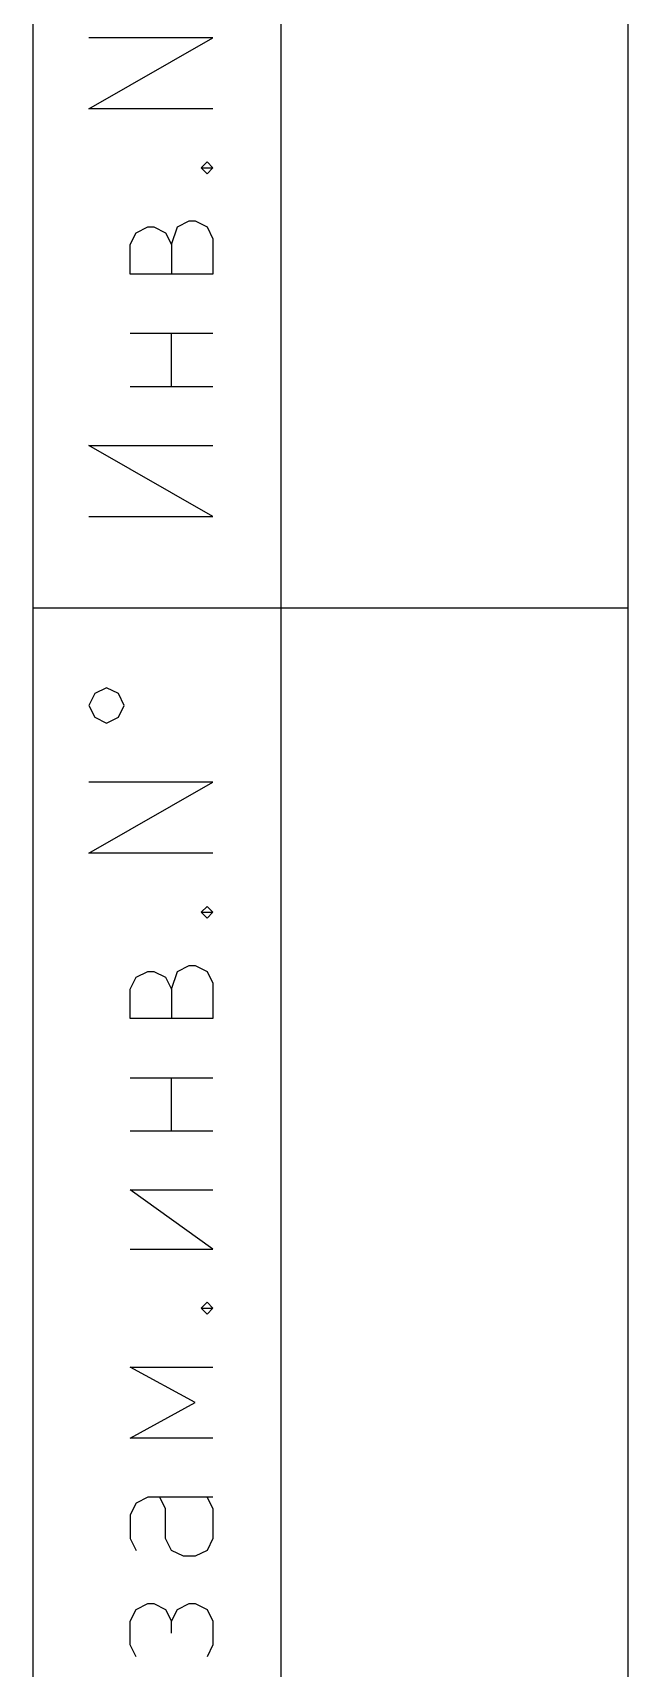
# Model space of a CAD drawing. Extents: x 0.3 to 16.3, y -11.7 to -0.2.
# Drawn here: x 0.315 to 0.787, y -8.991 to -7.693 of the extents above; entities that cross this region are included whole.
import ezdxf

# ---------------------------------------------------------------- set-up
doc = ezdxf.new("R2010")
doc.units = 0
doc.header["$MEASUREMENT"] = 0
doc.layers.add('BLACK', color=7, linetype='CONTINUOUS')

msp = doc.modelspace()

# ---------------------------------------------------------------- linework, layer by layer
at = {"layer": 'BLACK', "linetype": 'CONTINUOUS'}
for p, q in [((0.787402, -11.4961), (0.787402, -0.19685)), ((0.314961, -5.78749), (0.314961, -11.4961)), ((0.511811, -5.78749), (0.511811, -11.4961)), ((0.359484, -7.75365), (0.457909, -7.69741)), ((0.457909, -7.69741), (0.359484, -7.69741)), ((0.457909, -7.75365), (0.359484, -7.75365)), ((0.448535, -7.80052), (0.453224, -7.79583)), ((0.453224, -7.79583), (0.457909, -7.80052)), ((0.453224, -7.8052), (0.448535, -7.80052)), ((0.448535, -7.80052), (0.457909, -7.80052)), ((0.457909, -7.80052), (0.453224, -7.8052)), ((0.39698, -7.85207), (0.406354, -7.84739)), ((0.406354, -7.84739), (0.411039, -7.84739)), ((0.411039, -7.84739), (0.420413, -7.85207)), ((0.425102, -7.86144), (0.429787, -7.84739)), ((0.429787, -7.84739), (0.439161, -7.8427)), ((0.439161, -7.8427), (0.44385, -7.8427)), ((0.44385, -7.8427), (0.453224, -7.84739)), ((0.453224, -7.84739), (0.457909, -7.85676)), ((0.392291, -7.86144), (0.39698, -7.85207)), ((0.392291, -7.88488), (0.392291, -7.86144)), ((0.420413, -7.85207), (0.425102, -7.86144)), ((0.425102, -7.86144), (0.425102, -7.88488)), ((0.457909, -7.85676), (0.457909, -7.88488)), ((0.457909, -7.88488), (0.392291, -7.88488)), ((0.392291, -7.93175), (0.457909, -7.93175)), ((0.425102, -7.97393), (0.425102, -7.93175)), ((0.392291, -7.97393), (0.457909, -7.97393)), ((0.457909, -8.07704), (0.359484, -8.0208)), ((0.359484, -8.0208), (0.457909, -8.0208)), ((0.359484, -8.07704), (0.457909, -8.07704)), ((0.314961, -8.14969), (0.787402, -8.14969)), ((0.364173, -8.21765), (0.359484, -8.22702)), ((0.373543, -8.21296), (0.364173, -8.21765)), ((0.382917, -8.21765), (0.373543, -8.21296)), ((0.387606, -8.22702), (0.382917, -8.21765)), ((0.359484, -8.22702), (0.364173, -8.2364)), ((0.364173, -8.2364), (0.373543, -8.24109)), ((0.373543, -8.24109), (0.382917, -8.2364)), ((0.382917, -8.2364), (0.387606, -8.22702)), ((0.359484, -8.3442), (0.457909, -8.28796)), ((0.457909, -8.28796), (0.359484, -8.28796)), ((0.457909, -8.3442), (0.359484, -8.3442)), ((0.448535, -8.39107), (0.453224, -8.38638)), ((0.453224, -8.39576), (0.448535, -8.39107)), ((0.448535, -8.39107), (0.457909, -8.39107)), ((0.453224, -8.38638), (0.457909, -8.39107)), ((0.457909, -8.39107), (0.453224, -8.39576)), ((0.429787, -8.43794), (0.439161, -8.43325)), ((0.439161, -8.43325), (0.44385, -8.43325)), ((0.44385, -8.43325), (0.453224, -8.43794)), ((0.392291, -8.452), (0.39698, -8.44262)), ((0.39698, -8.44262), (0.406354, -8.43794)), ((0.406354, -8.43794), (0.411039, -8.43794)), ((0.411039, -8.43794), (0.420413, -8.44262)), ((0.420413, -8.44262), (0.425102, -8.452)), ((0.425102, -8.452), (0.429787, -8.43794)), ((0.453224, -8.43794), (0.457909, -8.44731)), ((0.392291, -8.47543), (0.392291, -8.452)), ((0.425102, -8.452), (0.425102, -8.47543)), ((0.457909, -8.44731), (0.457909, -8.47543)), ((0.457909, -8.47543), (0.392291, -8.47543)), ((0.392291, -8.5223), (0.457909, -8.5223)), ((0.425102, -8.56448), (0.425102, -8.5223)), ((0.392291, -8.56448), (0.457909, -8.56448)), ((0.457909, -8.65822), (0.392291, -8.61135)), ((0.392291, -8.61135), (0.457909, -8.61135)), ((0.392291, -8.65822), (0.457909, -8.65822)), ((0.448535, -8.70509), (0.453224, -8.7004)), ((0.453224, -8.70978), (0.448535, -8.70509)), ((0.448535, -8.70509), (0.457909, -8.70509)), ((0.453224, -8.7004), (0.457909, -8.70509)), ((0.457909, -8.70509), (0.453224, -8.70978)), ((0.44385, -8.78008), (0.392291, -8.75196)), ((0.392291, -8.75196), (0.457909, -8.75196)), ((0.392291, -8.8082), (0.44385, -8.78008)), ((0.457909, -8.8082), (0.392291, -8.8082)), ((0.39698, -8.85976), (0.392291, -8.86913)), ((0.406354, -8.85507), (0.39698, -8.85976)), ((0.457909, -8.85507), (0.406354, -8.85507)), ((0.420413, -8.86444), (0.415728, -8.85507)), ((0.453224, -8.85507), (0.457909, -8.86444)), ((0.392291, -8.86913), (0.392291, -8.88788)), ((0.420413, -8.88788), (0.420413, -8.86444)), ((0.457909, -8.86444), (0.457909, -8.88788)), ((0.392291, -8.88788), (0.39698, -8.89725)), ((0.425102, -8.89725), (0.420413, -8.88788)), ((0.434476, -8.90194), (0.425102, -8.89725)), ((0.453224, -8.89725), (0.44385, -8.90194)), ((0.457909, -8.88788), (0.453224, -8.89725)), ((0.44385, -8.90194), (0.434476, -8.90194)), ((0.39698, -8.94412), (0.406354, -8.93944)), ((0.406354, -8.93944), (0.411039, -8.93944)), ((0.411039, -8.93944), (0.420413, -8.94412)), ((0.429787, -8.94412), (0.439161, -8.93944)), ((0.439161, -8.93944), (0.44385, -8.93944)), ((0.44385, -8.93944), (0.453224, -8.94412)), ((0.392291, -8.9535), (0.39698, -8.94412)), ((0.420413, -8.94412), (0.425102, -8.9535)), ((0.425102, -8.9535), (0.429787, -8.94412)), ((0.453224, -8.94412), (0.457909, -8.9535)), ((0.392291, -8.97224), (0.392291, -8.9535)), ((0.425102, -8.96287), (0.425102, -8.9535)), ((0.457909, -8.9535), (0.457909, -8.97224)), ((0.39698, -8.98162), (0.392291, -8.97224)), ((0.457909, -8.97224), (0.453224, -8.98162))]:
    msp.add_line(p, q, dxfattribs=at)

doc.saveas('drawing.dxf')
